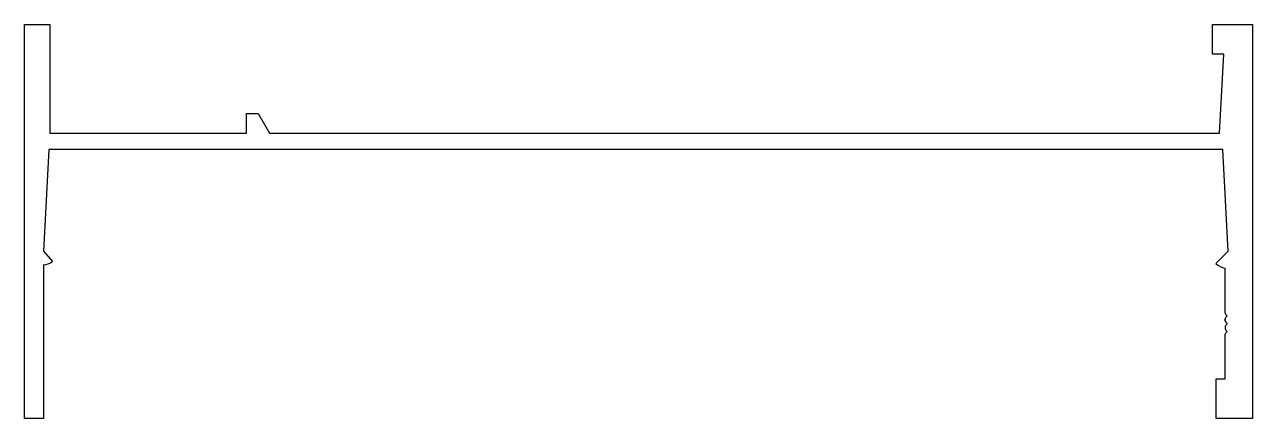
# Model space of a CAD drawing. Header units: inches. Extents: x -76 to 82, y 2 to 53.
import ezdxf

# ---------------------------------------------------------------- set-up
doc = ezdxf.new("R2010")
doc.units = ezdxf.units.IN
doc.header["$MEASUREMENT"] = 0
doc.layers.add('1', color=7, linetype='Continuous')

msp = doc.modelspace()

# ---------------------------------------------------------------- linework, layer by layer
at = {"layer": '1', "color": 6, "linetype": 'Continuous'}
for p, q in [((-76.16, 2.44), (-76.16, 53.24)), ((-76.16, 53.24), (-72.91, 53.24)), ((-72.91, 53.24), (-72.91, 39.21)), ((77.23, 49.43), (77.23, 53.24)), ((77.23, 53.24), (82.41, 53.24)), ((82.41, 53.24), (82.41, 2.44)), ((78.7, 49.43), (77.23, 49.43)), ((78.17, 39.21), (78.7, 49.43)), ((-47.51, 39.21), (-47.51, 41.75)), ((-47.51, 41.75), (-45.99, 41.75)), ((-45.99, 41.75), (-44.52, 39.21)), ((-72.91, 39.21), (-47.51, 39.21)), ((-44.52, 39.21), (78.17, 39.21)), ((-73.04, 37.11), (-73.73, 24.03)), ((78.6, 37.11), (-73.04, 37.11)), ((79.28, 24.03), (78.6, 37.11)), ((-73.73, 24.03), (-72.56, 22.69)), ((77.69, 22.43), (79.28, 24.03)), ((-73.73, 22.25), (-73.73, 2.44)), ((78.9, 16.01), (78.9, 21.8)), ((78.9, 16.01), (78.9, 16.01)), ((78.9, 16.01), (78.9, 16.01)), ((78.9, 15.3), (78.9, 15.01)), ((78.9, 15.01), (78.9, 15.3)), ((78.9, 15.3), (78.9, 15.01)), ((78.9, 15.01), (78.9, 15.3)), ((78.9, 15.3), (78.9, 15.01)), ((78.9, 14.3), (78.9, 14.01)), ((78.98, 15.83), (79.15, 15.66)), ((79.15, 15.65), (78.98, 15.48)), ((78.98, 14.83), (79.15, 14.66)), ((79.15, 14.65), (78.98, 14.48)), ((78.9, 7.52), (78.9, 13.3)), ((78.9, 13.3), (78.9, 13.3)), ((78.98, 13.83), (79.15, 13.66)), ((79.15, 13.65), (78.98, 13.48)), ((77.71, 2.44), (77.71, 7.52)), ((77.71, 7.52), (78.9, 7.52)), ((-73.73, 2.44), (-76.16, 2.44)), ((82.41, 2.44), (77.71, 2.44))]:
    msp.add_line(p, q, dxfattribs=at)
for centre, radius, start, end in [((-73.73, 24.03), 1.78, 269.9918, 311.1339), ((79.28, 24.03), 2.26, 225, 260.3036), ((79.15, 16.01), 0.25, 180, 225), ((79.15, 15.3), 0.25, 135, 180), ((79.15, 15.01), 0.25, 180, 225), ((79.15, 14.3), 0.25, 135, 180), ((79.14, 15.66), 0.008, 315, 45), ((79.14, 14.66), 0.008, 315, 45), ((79.15, 14.01), 0.25, 180, 225), ((79.15, 13.3), 0.25, 135, 180), ((79.14, 13.66), 0.008, 315, 45)]:
    msp.add_arc(centre, radius, start, end, dxfattribs=at)

doc.saveas('drawing.dxf')
